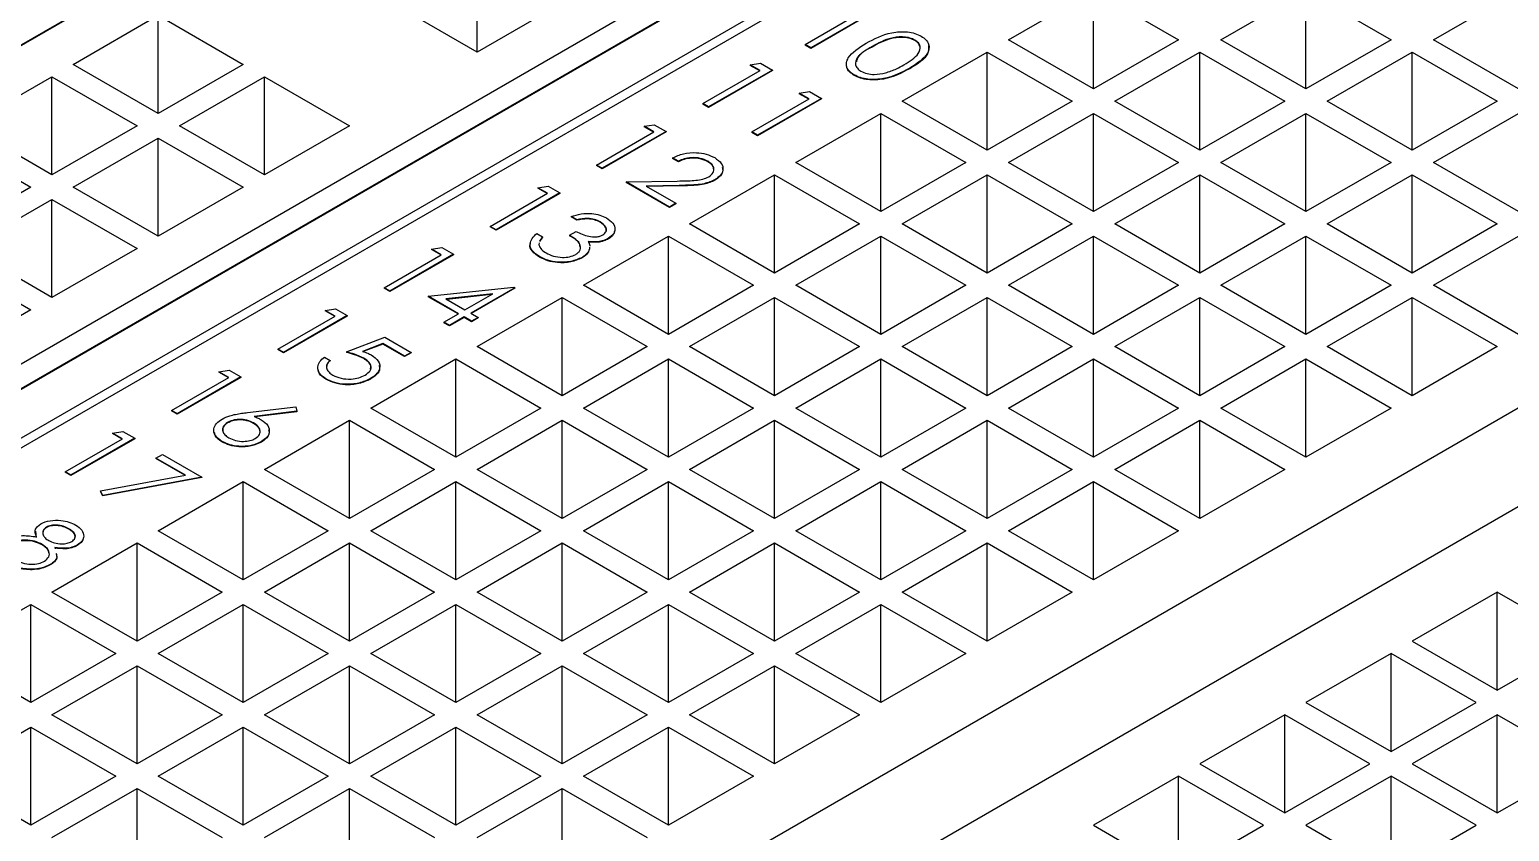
# Model space of a CAD drawing. Header units: millimetres. Extents: x 36 to 151, y 48 to 186.
# Drawn here: x 75.92 to 80.843, y 158.144 to 160.811 of the extents above; entities that cross this region are included whole.
import ezdxf

# ---------------------------------------------------------------- set-up
doc = ezdxf.new("R2010")
doc.units = ezdxf.units.MM

msp = doc.modelspace()

# ---------------------------------------------------------------- linework, layer by layer
at = {"color": 7, "linetype": 'Continuous', "lineweight": 25}
for p, q in [((70.196, 157.4721), (80.5198, 163.4319)), ((70.196, 157.4704), (80.5198, 163.4302)), ((82.4007, 163.2098), (70.7617, 156.4908)), ((70.79, 156.4744), (82.429, 163.1935)), ((81.439, 162.9012), (71.1153, 156.9414)), ((71.186, 156.9006), (81.5097, 162.8604)), ((71.186, 156.899), (81.5097, 162.8587)), ((84.8049, 161.8219), (73.1659, 155.1029)), ((73.4487, 154.9396), (85.0877, 161.6586)), ((77.4085, 160.7361), (77.4085, 161.0626)), ((79.1763, 160.7769), (79.4591, 160.9402)), ((79.4591, 160.9402), (79.742, 160.7769)), ((79.4591, 160.6136), (79.4591, 160.9402)), ((79.8834, 160.7769), (80.1662, 160.9402)), ((80.1662, 160.9402), (80.4491, 160.7769)), ((80.1662, 160.6136), (80.1662, 160.9402)), ((80.5905, 160.7769), (80.8733, 160.9402)), ((77.4085, 160.7361), (77.1257, 160.8994)), ((77.6914, 160.8994), (77.4085, 160.7361)), ((76.065, 160.6953), (76.3479, 160.8585)), ((76.3479, 160.8585), (76.6307, 160.6953)), ((76.3479, 160.532), (76.3479, 160.8585)), ((78.4996, 160.761), (78.69, 160.8709)), ((78.7308, 160.8724), (78.5187, 160.75)), ((78.7308, 160.8708), (78.5187, 160.7483)), ((78.5187, 160.75), (78.4996, 160.761)), ((78.4996, 160.761), (78.4996, 160.7593)), ((78.5187, 160.7483), (78.4996, 160.7593)), ((78.5187, 160.75), (78.5187, 160.7483)), ((78.7227, 160.7547), (78.7227, 160.753)), ((78.8649, 160.7762), (78.8649, 160.7745)), ((79.4591, 160.6136), (79.1763, 160.7769)), ((79.742, 160.7769), (79.4591, 160.6136)), ((80.1662, 160.6136), (79.8834, 160.7769)), ((80.4491, 160.7769), (80.1662, 160.6136)), ((80.8733, 160.6136), (80.5905, 160.7769)), ((76.3479, 160.532), (76.065, 160.6953)), ((76.6307, 160.6953), (76.3479, 160.532)), ((78.3174, 160.6934), (78.3516, 160.6988)), ((78.3501, 160.6746), (78.3174, 160.6934)), ((78.3174, 160.6934), (78.3174, 160.6918)), ((78.3487, 160.6738), (78.3174, 160.6918)), ((78.3516, 160.6988), (78.3909, 160.6762)), ((78.8227, 160.5728), (79.1056, 160.7361)), ((79.1056, 160.7361), (79.3884, 160.5728)), ((79.1056, 160.4095), (79.1056, 160.7361)), ((79.5298, 160.5728), (79.8127, 160.7361)), ((79.8127, 160.7361), (80.0955, 160.5728)), ((79.8127, 160.4095), (79.8127, 160.7361)), ((80.237, 160.5728), (80.5198, 160.7361)), ((80.5198, 160.7361), (80.8026, 160.5728)), ((80.5198, 160.4095), (80.5198, 160.7361)), ((75.7115, 160.4912), (75.9943, 160.6544)), ((75.9943, 160.6544), (76.2772, 160.4912)), ((75.9943, 160.3279), (75.9943, 160.6544)), ((76.4186, 160.4912), (76.7014, 160.6544)), ((76.7014, 160.6544), (76.9843, 160.4912)), ((76.7014, 160.3279), (76.7014, 160.6544)), ((78.1597, 160.5647), (78.3501, 160.6746)), ((78.3909, 160.6762), (78.1787, 160.5537)), ((78.3909, 160.6745), (78.1787, 160.5521)), ((78.3909, 160.6762), (78.3909, 160.6745)), ((78.663, 160.6603), (78.663, 160.6587)), ((78.8477, 160.6824), (78.8477, 160.6808)), ((78.4806, 160.5992), (78.5148, 160.6046)), ((78.5132, 160.5804), (78.4806, 160.5992)), ((78.4806, 160.5992), (78.4806, 160.5976)), ((78.5118, 160.5796), (78.4806, 160.5976)), ((78.5148, 160.6046), (78.554, 160.582)), ((78.1597, 160.5647), (78.1597, 160.5631)), ((78.1787, 160.5537), (78.1597, 160.5647)), ((78.1787, 160.5521), (78.1597, 160.5631)), ((78.1787, 160.5537), (78.1787, 160.5521)), ((78.3229, 160.4705), (78.5132, 160.5804)), ((78.554, 160.582), (78.3419, 160.4595)), ((78.554, 160.5803), (78.3419, 160.4579)), ((78.554, 160.582), (78.554, 160.5803)), ((79.1056, 160.4095), (78.8227, 160.5728)), ((79.3884, 160.5728), (79.1056, 160.4095)), ((79.8127, 160.4095), (79.5298, 160.5728)), ((80.0955, 160.5728), (79.8127, 160.4095)), ((80.5198, 160.4095), (80.237, 160.5728)), ((80.8026, 160.5728), (80.5198, 160.4095)), ((77.9639, 160.4893), (77.9981, 160.4947)), ((77.9981, 160.4947), (78.0373, 160.4721)), ((78.4692, 160.3687), (78.752, 160.532)), ((78.752, 160.532), (79.0349, 160.3687)), ((78.752, 160.2054), (78.752, 160.532)), ((79.1763, 160.3687), (79.4591, 160.532)), ((79.4591, 160.532), (79.742, 160.3687)), ((79.4591, 160.2054), (79.4591, 160.532)), ((79.8834, 160.3687), (80.1662, 160.532)), ((80.1662, 160.532), (80.4491, 160.3687)), ((80.1662, 160.2054), (80.1662, 160.532)), ((80.5905, 160.3687), (80.8733, 160.532)), ((75.6408, 160.4503), (75.9236, 160.2871)), ((75.9943, 160.3279), (75.7115, 160.4912)), ((76.2772, 160.4912), (75.9943, 160.3279)), ((76.065, 160.2871), (76.3479, 160.4503)), ((76.3479, 160.4503), (76.6307, 160.2871)), ((76.3479, 160.1238), (76.3479, 160.4503)), ((76.7014, 160.3279), (76.4186, 160.4912)), ((76.9843, 160.4912), (76.7014, 160.3279)), ((77.8061, 160.3606), (77.9965, 160.4705)), ((78.0373, 160.4721), (77.8252, 160.3496)), ((78.0373, 160.4704), (77.8252, 160.348)), ((77.9965, 160.4705), (77.9639, 160.4893)), ((77.9639, 160.4893), (77.9639, 160.4877)), ((77.9951, 160.4697), (77.9639, 160.4877)), ((78.0373, 160.4721), (78.0373, 160.4704)), ((78.3229, 160.4705), (78.3229, 160.4689)), ((78.3419, 160.4595), (78.3229, 160.4705)), ((78.3419, 160.4579), (78.3229, 160.4689)), ((78.3419, 160.4595), (78.3419, 160.4579)), ((77.8252, 160.3496), (77.8061, 160.3606)), ((77.8061, 160.3606), (77.8061, 160.359)), ((77.8252, 160.348), (77.8061, 160.359)), ((77.8252, 160.3496), (77.8252, 160.348)), ((78.0781, 160.3732), (78.0591, 160.3841)), ((78.0591, 160.3841), (78.0591, 160.3825)), ((78.0781, 160.3715), (78.0591, 160.3825)), ((78.0781, 160.3732), (78.0781, 160.3715)), ((78.1762, 160.373), (78.1762, 160.3714)), ((78.752, 160.2054), (78.4692, 160.3687)), ((79.0349, 160.3687), (78.752, 160.2054)), ((79.4591, 160.2054), (79.1763, 160.3687)), ((79.742, 160.3687), (79.4591, 160.2054)), ((80.1662, 160.2054), (79.8834, 160.3687)), ((80.4491, 160.3687), (80.1662, 160.2054)), ((80.8733, 160.2054), (80.5905, 160.3687)), ((77.904, 160.3041), (78.0741, 160.3073)), ((77.904, 160.3041), (77.904, 160.3024)), ((78.0482, 160.2209), (77.904, 160.3041)), ((78.0482, 160.2192), (77.904, 160.3024)), ((78.1156, 160.1646), (78.3985, 160.3279)), ((78.2, 160.3116), (78.2, 160.31)), ((78.3985, 160.3279), (78.6813, 160.1646)), ((78.3985, 160.0013), (78.3985, 160.3279)), ((78.8227, 160.1646), (79.1056, 160.3279)), ((79.1056, 160.3279), (79.3884, 160.1646)), ((79.1056, 160.0013), (79.1056, 160.3279)), ((79.5298, 160.1646), (79.8127, 160.3279)), ((79.8127, 160.3279), (80.0955, 160.1646)), ((79.8127, 160.0013), (79.8127, 160.3279)), ((80.237, 160.1646), (80.5198, 160.3279)), ((80.5198, 160.3279), (80.8026, 160.1646)), ((80.5198, 160.0013), (80.5198, 160.3279)), ((75.9236, 160.2871), (75.6408, 160.1238)), ((76.3479, 160.1238), (76.065, 160.2871)), ((76.6307, 160.2871), (76.3479, 160.1238)), ((77.4526, 160.1565), (77.643, 160.2664)), ((77.6838, 160.268), (77.4716, 160.1455)), ((77.6838, 160.2663), (77.4716, 160.1439)), ((77.6103, 160.2852), (77.6445, 160.2906)), ((77.643, 160.2664), (77.6103, 160.2852)), ((77.6103, 160.2852), (77.6103, 160.2836)), ((77.6415, 160.2656), (77.6103, 160.2836)), ((77.6445, 160.2906), (77.6838, 160.268)), ((77.6838, 160.268), (77.6838, 160.2663)), ((78.0809, 160.2925), (77.9712, 160.2904)), ((77.9712, 160.2904), (78.0699, 160.2334)), ((78.0809, 160.2908), (77.974, 160.2888)), ((78.0809, 160.2925), (78.0809, 160.2908)), ((75.7115, 160.083), (75.9943, 160.2462)), ((75.9943, 160.2462), (76.2772, 160.083)), ((75.9943, 159.9197), (75.9943, 160.2462)), ((78.0699, 160.2334), (78.0482, 160.2209)), ((78.0699, 160.2318), (78.0482, 160.2192)), ((78.0482, 160.2209), (78.0482, 160.2192)), ((78.0699, 160.2334), (78.0699, 160.2318)), ((77.4716, 160.1455), (77.4526, 160.1565)), ((77.4526, 160.1565), (77.4526, 160.1549)), ((77.4716, 160.1439), (77.4526, 160.1549)), ((77.7409, 160.1785), (77.7218, 160.1895)), ((77.7218, 160.1895), (77.7218, 160.1878)), ((77.7409, 160.1768), (77.7218, 160.1878)), ((77.7409, 160.1785), (77.7409, 160.1768)), ((77.8179, 160.1717), (77.8179, 160.1701)), ((78.3985, 160.0013), (78.1156, 160.1646)), ((78.6813, 160.1646), (78.3985, 160.0013)), ((79.1056, 160.0013), (78.8227, 160.1646)), ((79.3884, 160.1646), (79.1056, 160.0013)), ((79.8127, 160.0013), (79.5298, 160.1646)), ((80.0955, 160.1646), (79.8127, 160.0013)), ((80.5198, 160.0013), (80.237, 160.1646)), ((80.8026, 160.1646), (80.5198, 160.0013)), ((77.4716, 160.1455), (77.4716, 160.1439)), ((77.6076, 160.1329), (77.6266, 160.122)), ((77.6151, 160.1019), (77.6139, 160.0954)), ((77.6266, 160.122), (77.6161, 160.1076)), ((77.6266, 160.1203), (77.6161, 160.106)), ((77.6266, 160.122), (77.6266, 160.1203)), ((77.7164, 160.1267), (77.7381, 160.1392)), ((77.7164, 160.1267), (77.7164, 160.125)), ((77.7621, 159.9605), (78.0449, 160.1238)), ((77.8462, 160.1168), (77.8462, 160.1152)), ((78.0449, 160.1238), (78.3278, 159.9605)), ((78.0449, 159.7972), (78.0449, 160.1238)), ((78.4692, 159.9605), (78.752, 160.1238)), ((78.752, 160.1238), (79.0349, 159.9605)), ((78.752, 159.7972), (78.752, 160.1238)), ((79.1763, 159.9605), (79.4591, 160.1238)), ((79.4591, 160.1238), (79.742, 159.9605)), ((79.4591, 159.7972), (79.4591, 160.1238)), ((79.8834, 159.9605), (80.1662, 160.1238)), ((80.1662, 160.1238), (80.4491, 159.9605)), ((80.1662, 159.7972), (80.1662, 160.1238)), ((80.5905, 159.9605), (80.8733, 160.1238)), ((75.9943, 159.9197), (75.7115, 160.083)), ((76.2772, 160.083), (75.9943, 159.9197)), ((77.099, 159.9524), (77.2894, 160.0623)), ((77.3302, 160.0639), (77.1181, 159.9414)), ((77.3302, 160.0622), (77.1181, 159.9398)), ((77.2568, 160.0811), (77.291, 160.0865)), ((77.2894, 160.0623), (77.2568, 160.0811)), ((77.2568, 160.0811), (77.2568, 160.0795)), ((77.288, 160.0615), (77.2568, 160.0795)), ((77.291, 160.0865), (77.3302, 160.0639)), ((77.3302, 160.0639), (77.3302, 160.0622)), ((77.6144, 160.0962), (77.6139, 160.0938)), ((77.6158, 160.056), (77.6158, 160.0544)), ((77.7577, 160.0531), (77.7577, 160.0515)), ((77.7829, 160.0873), (77.7827, 160.0822)), ((77.7829, 160.0857), (77.7827, 160.0806)), ((77.7827, 160.0822), (77.7827, 160.0806)), ((75.6408, 160.0421), (75.9236, 159.8789)), ((77.2459, 159.9241), (77.5303, 159.9546)), ((77.5303, 159.9546), (77.5342, 159.9524)), ((78.0449, 159.7972), (77.7621, 159.9605)), ((78.3278, 159.9605), (78.0449, 159.7972)), ((78.752, 159.7972), (78.4692, 159.9605)), ((79.0349, 159.9605), (78.752, 159.7972)), ((79.4591, 159.7972), (79.1763, 159.9605)), ((79.742, 159.9605), (79.4591, 159.7972)), ((80.1662, 159.7972), (79.8834, 159.9605)), ((80.4491, 159.9605), (80.1662, 159.7972)), ((80.8733, 159.7972), (80.5905, 159.9605)), ((77.1181, 159.9414), (77.099, 159.9524)), ((77.099, 159.9524), (77.099, 159.9508)), ((77.1181, 159.9398), (77.099, 159.9508)), ((77.1181, 159.9414), (77.1181, 159.9398)), ((77.3465, 159.866), (77.2459, 159.9241)), ((77.2459, 159.9241), (77.2459, 159.9225)), ((77.3451, 159.8652), (77.2459, 159.9225)), ((77.4604, 159.9318), (77.305, 159.9151)), ((77.305, 159.9151), (77.3683, 159.8786)), ((77.4569, 159.9298), (77.3074, 159.9137)), ((77.3683, 159.8786), (77.4604, 159.9318)), ((77.5342, 159.9524), (77.3873, 159.8676)), ((77.5342, 159.9508), (77.3887, 159.8668)), ((77.4085, 159.7564), (77.6914, 159.9197)), ((77.5342, 159.9524), (77.5342, 159.9508)), ((77.6914, 159.9197), (77.9742, 159.7564)), ((77.6914, 159.5931), (77.6914, 159.9197)), ((78.1156, 159.7564), (78.3985, 159.9197)), ((78.3985, 159.9197), (78.6813, 159.7564)), ((78.3985, 159.5931), (78.3985, 159.9197)), ((78.8227, 159.7564), (79.1056, 159.9197)), ((79.1056, 159.9197), (79.3884, 159.7564)), ((79.1056, 159.5931), (79.1056, 159.9197)), ((79.5298, 159.7564), (79.8127, 159.9197)), ((79.8127, 159.9197), (80.0955, 159.7564)), ((79.8127, 159.5931), (79.8127, 159.9197)), ((80.237, 159.7564), (80.5198, 159.9197)), ((80.5198, 159.9197), (80.8026, 159.7564)), ((80.5198, 159.5931), (80.5198, 159.9197)), ((75.9236, 159.8789), (75.6408, 159.7156)), ((76.7455, 159.7483), (76.9359, 159.8582)), ((76.9766, 159.8598), (76.7645, 159.7373)), ((76.9766, 159.8581), (76.7645, 159.7357)), ((76.9032, 159.877), (76.9374, 159.8824)), ((76.9359, 159.8582), (76.9032, 159.877)), ((76.9032, 159.877), (76.9032, 159.8754)), ((76.9344, 159.8574), (76.9032, 159.8754)), ((76.9374, 159.8824), (76.9766, 159.8598)), ((76.9766, 159.8598), (76.9766, 159.8581)), ((77.2976, 159.8378), (77.3465, 159.866)), ((77.3656, 159.8551), (77.3166, 159.8268)), ((77.39, 159.8409), (77.3656, 159.8551)), ((77.3656, 159.8551), (77.3656, 159.8534)), ((77.3873, 159.8676), (77.4118, 159.8535)), ((77.3166, 159.8268), (77.2976, 159.8378)), ((77.2976, 159.8378), (77.2976, 159.8361)), ((77.3166, 159.8252), (77.2976, 159.8361)), ((77.3656, 159.8534), (77.3166, 159.8252)), ((77.3166, 159.8268), (77.3166, 159.8252)), ((77.39, 159.8393), (77.3656, 159.8534)), ((77.4118, 159.8535), (77.39, 159.8409)), ((77.4118, 159.8518), (77.39, 159.8393)), ((77.39, 159.8409), (77.39, 159.8393)), ((77.4118, 159.8535), (77.4118, 159.8518)), ((76.9739, 159.7389), (77.1017, 159.7875)), ((77.0949, 159.7664), (77.0276, 159.7408)), ((77.0949, 159.7648), (77.0298, 159.74)), ((77.167, 159.7247), (77.0949, 159.7664)), ((77.0949, 159.7664), (77.0949, 159.7648)), ((77.167, 159.7231), (77.0949, 159.7648)), ((77.1017, 159.7875), (77.1888, 159.7373)), ((77.6914, 159.5931), (77.4085, 159.7564)), ((77.9742, 159.7564), (77.6914, 159.5931)), ((78.3985, 159.5931), (78.1156, 159.7564)), ((78.6813, 159.7564), (78.3985, 159.5931)), ((79.1056, 159.5931), (78.8227, 159.7564)), ((79.3884, 159.7564), (79.1056, 159.5931)), ((79.8127, 159.5931), (79.5298, 159.7564)), ((80.0955, 159.7564), (79.8127, 159.5931)), ((80.5198, 159.5931), (80.237, 159.7564)), ((80.8026, 159.7564), (80.5198, 159.5931)), ((76.7645, 159.7373), (76.7455, 159.7483)), ((76.7455, 159.7483), (76.7455, 159.7467)), ((76.7645, 159.7357), (76.7455, 159.7467)), ((76.7645, 159.7373), (76.7645, 159.7357)), ((76.9005, 159.7216), (76.9195, 159.7106)), ((76.9195, 159.7106), (76.9195, 159.709)), ((76.9739, 159.7389), (76.9739, 159.7372)), ((77.0315, 159.7182), (77.0315, 159.7165)), ((77.055, 159.5523), (77.3378, 159.7156)), ((77.1888, 159.7373), (77.167, 159.7247)), ((77.1888, 159.7357), (77.167, 159.7231)), ((77.167, 159.7247), (77.167, 159.7231)), ((77.1888, 159.7373), (77.1888, 159.7357)), ((77.3378, 159.7156), (77.6207, 159.5523)), ((77.3378, 159.389), (77.3378, 159.7156)), ((77.7621, 159.5523), (78.0449, 159.7156)), ((78.0449, 159.7156), (78.3278, 159.5523)), ((78.0449, 159.389), (78.0449, 159.7156)), ((78.4692, 159.5523), (78.752, 159.7156)), ((78.752, 159.7156), (79.0349, 159.5523)), ((78.752, 159.389), (78.752, 159.7156)), ((79.1763, 159.5523), (79.4591, 159.7156)), ((79.4591, 159.7156), (79.742, 159.5523)), ((79.4591, 159.389), (79.4591, 159.7156)), ((79.8834, 159.5523), (80.1662, 159.7156)), ((80.1662, 159.7156), (80.4491, 159.5523)), ((80.1662, 159.389), (80.1662, 159.7156)), ((76.5497, 159.6729), (76.5839, 159.6783)), ((76.5823, 159.6541), (76.5497, 159.6729)), ((76.5497, 159.6729), (76.5497, 159.6713)), ((76.5809, 159.6533), (76.5497, 159.6713)), ((76.5839, 159.6783), (76.6231, 159.6557)), ((76.3919, 159.5442), (76.5823, 159.6541)), ((76.6231, 159.6557), (76.411, 159.5332)), ((76.6231, 159.654), (76.411, 159.5316)), ((76.6231, 159.6557), (76.6231, 159.654)), ((76.9054, 159.6497), (76.9054, 159.6481)), ((77.0541, 159.6501), (77.0541, 159.6485)), ((76.411, 159.5332), (76.3919, 159.5442)), ((76.3919, 159.5442), (76.3919, 159.5426)), ((76.411, 159.5316), (76.3919, 159.5426)), ((76.411, 159.5332), (76.411, 159.5316)), ((76.6452, 159.5374), (76.8053, 159.5567)), ((76.8085, 159.5416), (76.6667, 159.5245)), ((76.8085, 159.54), (76.6696, 159.5232)), ((76.7014, 159.3482), (76.9843, 159.5115)), ((76.8053, 159.5567), (76.8085, 159.5416)), ((76.8085, 159.5416), (76.8085, 159.54)), ((76.9843, 159.5115), (77.2671, 159.3482)), ((76.9843, 159.1849), (76.9843, 159.5115)), ((77.3378, 159.389), (77.055, 159.5523)), ((77.6207, 159.5523), (77.3378, 159.389)), ((77.4085, 159.3482), (77.6914, 159.5115)), ((77.6914, 159.5115), (77.9742, 159.3482)), ((77.6914, 159.1849), (77.6914, 159.5115)), ((78.0449, 159.389), (77.7621, 159.5523)), ((78.3278, 159.5523), (78.0449, 159.389)), ((78.1156, 159.3482), (78.3985, 159.5115)), ((78.3985, 159.5115), (78.6813, 159.3482)), ((78.3985, 159.1849), (78.3985, 159.5115)), ((78.752, 159.389), (78.4692, 159.5523)), ((79.0349, 159.5523), (78.752, 159.389)), ((78.8227, 159.3482), (79.1056, 159.5115)), ((79.1056, 159.5115), (79.3884, 159.3482)), ((79.1056, 159.1849), (79.1056, 159.5115)), ((79.4591, 159.389), (79.1763, 159.5523)), ((79.742, 159.5523), (79.4591, 159.389)), ((79.5298, 159.3482), (79.8127, 159.5115)), ((79.8127, 159.5115), (80.0955, 159.3482)), ((79.8127, 159.1849), (79.8127, 159.5115)), ((80.1662, 159.389), (79.8834, 159.5523)), ((80.4491, 159.5523), (80.1662, 159.389)), ((76.1961, 159.4688), (76.2303, 159.4742)), ((76.2287, 159.45), (76.1961, 159.4688)), ((76.1961, 159.4688), (76.1961, 159.4672)), ((76.2273, 159.4492), (76.1961, 159.4672)), ((76.2303, 159.4742), (76.2695, 159.4516)), ((76.5781, 159.5041), (76.5781, 159.5025)), ((76.6649, 159.5028), (76.6649, 159.5011)), ((76.0384, 159.3401), (76.2287, 159.45)), ((76.2695, 159.4516), (76.0574, 159.3291)), ((76.2695, 159.4499), (76.0574, 159.3275)), ((76.2695, 159.4516), (76.2695, 159.4499)), ((76.5595, 159.4412), (76.5595, 159.4395)), ((76.6908, 159.4404), (76.6908, 159.4388)), ((76.3402, 159.3856), (76.362, 159.3982)), ((76.4386, 159.3289), (76.3402, 159.3856)), ((76.3402, 159.3856), (76.3402, 159.384)), ((76.4364, 159.3285), (76.3402, 159.384)), ((76.362, 159.3982), (76.4925, 159.3228)), ((76.0384, 159.3401), (76.0384, 159.3385)), ((76.0574, 159.3291), (76.0384, 159.3401)), ((76.0574, 159.3275), (76.0384, 159.3385)), ((76.0574, 159.3291), (76.0574, 159.3275)), ((76.1561, 159.2763), (76.4386, 159.3289)), ((76.4925, 159.3228), (76.1635, 159.2616)), ((76.4925, 159.3212), (76.1635, 159.26)), ((76.4925, 159.3228), (76.4925, 159.3212)), ((76.9843, 159.1849), (76.7014, 159.3482)), ((77.2671, 159.3482), (76.9843, 159.1849)), ((77.6914, 159.1849), (77.4085, 159.3482)), ((77.9742, 159.3482), (77.6914, 159.1849)), ((78.3985, 159.1849), (78.1156, 159.3482)), ((78.6813, 159.3482), (78.3985, 159.1849)), ((79.1056, 159.1849), (78.8227, 159.3482)), ((79.3884, 159.3482), (79.1056, 159.1849)), ((79.8127, 159.1849), (79.5298, 159.3482)), ((80.0955, 159.3482), (79.8127, 159.1849)), ((76.1635, 159.2616), (76.1561, 159.2763)), ((76.1561, 159.2763), (76.1561, 159.2747)), ((76.1635, 159.26), (76.1561, 159.2747)), ((76.3479, 159.1441), (76.6307, 159.3074)), ((76.6307, 159.3074), (76.9135, 159.1441)), ((76.6307, 158.9808), (76.6307, 159.3074)), ((77.055, 159.1441), (77.3378, 159.3074)), ((77.3378, 159.3074), (77.6207, 159.1441)), ((77.3378, 158.9808), (77.3378, 159.3074)), ((77.7621, 159.1441), (78.0449, 159.3074)), ((78.0449, 159.3074), (78.3278, 159.1441)), ((78.0449, 158.9808), (78.0449, 159.3074)), ((78.4692, 159.1441), (78.752, 159.3074)), ((78.752, 159.3074), (79.0349, 159.1441)), ((78.752, 158.9808), (78.752, 159.3074)), ((79.1763, 159.1441), (79.4591, 159.3074)), ((79.4591, 159.3074), (79.742, 159.1441)), ((79.4591, 158.9808), (79.4591, 159.3074)), ((76.1635, 159.2616), (76.1635, 159.26)), ((75.9428, 159.1219), (75.9404, 159.1422)), ((75.9755, 159.1562), (75.9755, 159.1546)), ((76.0505, 159.1509), (76.0505, 159.1493)), ((76.6307, 158.9808), (76.3479, 159.1441)), ((76.9135, 159.1441), (76.6307, 158.9808)), ((77.3378, 158.9808), (77.055, 159.1441)), ((77.6207, 159.1441), (77.3378, 158.9808)), ((78.0449, 158.9808), (77.7621, 159.1441)), ((78.3278, 159.1441), (78.0449, 158.9808)), ((78.752, 158.9808), (78.4692, 159.1441)), ((79.0349, 159.1441), (78.752, 158.9808)), ((79.4591, 158.9808), (79.1763, 159.1441)), ((79.742, 159.1441), (79.4591, 158.9808)), ((75.962, 159.0984), (75.962, 159.0968)), ((75.9943, 158.94), (76.2772, 159.1033)), ((76.004, 159.0881), (76.0049, 159.0835)), ((76.0785, 159.0964), (76.0785, 159.0947)), ((76.2772, 159.1033), (76.56, 158.94)), ((76.2772, 158.7767), (76.2772, 159.1033)), ((76.7014, 158.94), (76.9843, 159.1033)), ((76.9843, 159.1033), (77.2671, 158.94)), ((76.9843, 158.7767), (76.9843, 159.1033)), ((77.4085, 158.94), (77.6914, 159.1033)), ((77.6914, 159.1033), (77.9742, 158.94)), ((77.6914, 158.7767), (77.6914, 159.1033)), ((78.1156, 158.94), (78.3985, 159.1033)), ((78.3985, 159.1033), (78.6813, 158.94)), ((78.3985, 158.7767), (78.3985, 159.1033)), ((78.8227, 158.94), (79.1056, 159.1033)), ((79.1056, 159.1033), (79.3884, 158.94)), ((79.1056, 158.7767), (79.1056, 159.1033)), ((75.9887, 159.0319), (75.9887, 159.0303)), ((75.9286, 159.0158), (75.9286, 159.0142)), ((76.2772, 158.7767), (75.9943, 158.94)), ((76.56, 158.94), (76.2772, 158.7767)), ((76.9843, 158.7767), (76.7014, 158.94)), ((77.2671, 158.94), (76.9843, 158.7767)), ((77.6914, 158.7767), (77.4085, 158.94)), ((77.9742, 158.94), (77.6914, 158.7767)), ((78.3985, 158.7767), (78.1156, 158.94)), ((78.6813, 158.94), (78.3985, 158.7767)), ((79.1056, 158.7767), (78.8227, 158.94)), ((79.3884, 158.94), (79.1056, 158.7767)), ((80.8026, 158.94), (80.5198, 158.7767)), ((81.0855, 158.7767), (80.8026, 158.94)), ((80.8026, 158.6134), (80.8026, 158.94)), ((75.6408, 158.7359), (75.9236, 158.8992)), ((75.9236, 158.8992), (76.2064, 158.7359)), ((75.9236, 158.5726), (75.9236, 158.8992)), ((76.3479, 158.7359), (76.6307, 158.8992)), ((76.6307, 158.8992), (76.9135, 158.7359)), ((76.6307, 158.5726), (76.6307, 158.8992)), ((77.055, 158.7359), (77.3378, 158.8992)), ((77.3378, 158.8992), (77.6207, 158.7359)), ((77.3378, 158.5726), (77.3378, 158.8992)), ((77.7621, 158.7359), (78.0449, 158.8992)), ((78.0449, 158.8992), (78.3278, 158.7359)), ((78.0449, 158.5726), (78.0449, 158.8992)), ((78.4692, 158.7359), (78.752, 158.8992)), ((78.752, 158.8992), (79.0349, 158.7359)), ((78.752, 158.5726), (78.752, 158.8992)), ((80.5198, 158.7767), (80.8026, 158.6134)), ((80.8026, 158.6134), (81.0855, 158.7767)), ((75.9236, 158.5726), (75.6408, 158.7359)), ((76.2064, 158.7359), (75.9236, 158.5726)), ((76.6307, 158.5726), (76.3479, 158.7359)), ((76.9135, 158.7359), (76.6307, 158.5726)), ((77.3378, 158.5726), (77.055, 158.7359)), ((77.6207, 158.7359), (77.3378, 158.5726)), ((78.0449, 158.5726), (77.7621, 158.7359)), ((78.3278, 158.7359), (78.0449, 158.5726)), ((78.752, 158.5726), (78.4692, 158.7359)), ((79.0349, 158.7359), (78.752, 158.5726)), ((80.4491, 158.7359), (80.1662, 158.5726)), ((80.7319, 158.5726), (80.4491, 158.7359)), ((80.4491, 158.4093), (80.4491, 158.7359)), ((75.9943, 158.5318), (76.2772, 158.6951)), ((76.2772, 158.6951), (76.56, 158.5318)), ((76.2772, 158.3685), (76.2772, 158.6951)), ((76.7014, 158.5318), (76.9843, 158.6951)), ((76.9843, 158.6951), (77.2671, 158.5318)), ((76.9843, 158.3685), (76.9843, 158.6951)), ((77.4085, 158.5318), (77.6914, 158.6951)), ((77.6914, 158.6951), (77.9742, 158.5318)), ((77.6914, 158.3685), (77.6914, 158.6951)), ((78.1156, 158.5318), (78.3985, 158.6951)), ((78.3985, 158.6951), (78.6813, 158.5318)), ((78.3985, 158.3685), (78.3985, 158.6951)), ((76.2772, 158.3685), (75.9943, 158.5318)), ((76.56, 158.5318), (76.2772, 158.3685)), ((76.9843, 158.3685), (76.7014, 158.5318)), ((77.2671, 158.5318), (76.9843, 158.3685)), ((77.6914, 158.3685), (77.4085, 158.5318)), ((77.9742, 158.5318), (77.6914, 158.3685)), ((78.3985, 158.3685), (78.1156, 158.5318)), ((78.6813, 158.5318), (78.3985, 158.3685)), ((80.0955, 158.5318), (79.8127, 158.3685)), ((80.3784, 158.3685), (80.0955, 158.5318)), ((80.0955, 158.2052), (80.0955, 158.5318)), ((80.1662, 158.5726), (80.4491, 158.4093)), ((80.4491, 158.4093), (80.7319, 158.5726)), ((80.8026, 158.5318), (80.5198, 158.3685)), ((81.0855, 158.3685), (80.8026, 158.5318)), ((80.8026, 158.2052), (80.8026, 158.5318)), ((75.6408, 158.3277), (75.9236, 158.491)), ((75.9236, 158.491), (76.2064, 158.3277)), ((75.9236, 158.1644), (75.9236, 158.491)), ((76.3479, 158.3277), (76.6307, 158.491)), ((76.6307, 158.491), (76.9135, 158.3277)), ((76.6307, 158.1644), (76.6307, 158.491)), ((77.055, 158.3277), (77.3378, 158.491)), ((77.3378, 158.491), (77.6207, 158.3277)), ((77.3378, 158.1644), (77.3378, 158.491)), ((77.7621, 158.3277), (78.0449, 158.491)), ((78.0449, 158.491), (78.3278, 158.3277)), ((78.0449, 158.1644), (78.0449, 158.491)), ((79.8127, 158.3685), (80.0955, 158.2052)), ((80.0955, 158.2052), (80.3784, 158.3685)), ((80.5198, 158.3685), (80.8026, 158.2052)), ((80.8026, 158.2052), (81.0855, 158.3685)), ((75.9236, 158.1644), (75.6408, 158.3277)), ((76.2064, 158.3277), (75.9236, 158.1644)), ((75.9943, 158.1236), (76.2772, 158.2869)), ((76.2772, 158.2869), (76.56, 158.1236)), ((76.2772, 157.9603), (76.2772, 158.2869)), ((76.6307, 158.1644), (76.3479, 158.3277)), ((76.9135, 158.3277), (76.6307, 158.1644)), ((76.7014, 158.1236), (76.9843, 158.2869)), ((76.9843, 158.2869), (77.2671, 158.1236)), ((76.9843, 157.9603), (76.9843, 158.2869)), ((77.3378, 158.1644), (77.055, 158.3277)), ((77.6207, 158.3277), (77.3378, 158.1644)), ((77.4085, 158.1236), (77.6914, 158.2869)), ((77.6914, 158.2869), (77.9742, 158.1236)), ((77.6914, 157.9603), (77.6914, 158.2869)), ((78.0449, 158.1644), (77.7621, 158.3277)), ((78.3278, 158.3277), (78.0449, 158.1644)), ((79.742, 158.3277), (79.4591, 158.1644)), ((80.0248, 158.1644), (79.742, 158.3277)), ((79.742, 158.0011), (79.742, 158.3277)), ((80.4491, 158.3277), (80.1662, 158.1644)), ((80.7319, 158.1644), (80.4491, 158.3277)), ((80.4491, 158.0011), (80.4491, 158.3277)), ((79.4591, 158.1644), (79.742, 158.0011)), ((79.742, 158.0011), (80.0248, 158.1644)), ((80.1662, 158.1644), (80.4491, 158.0011)), ((80.4491, 158.0011), (80.7319, 158.1644))]:
    msp.add_line(p, q, dxfattribs=at)
for points, knots in [([(78.7035, 160.7656), (78.7297, 160.7798), (78.7624, 160.7975), (78.814, 160.8045), (78.8405, 160.8038), (78.8659, 160.799), (78.8793, 160.7924), (78.886, 160.7891)], [0, 0, 0, 0, 0.498691, 0.624167, 0.749473, 0.874745, 1, 1, 1, 1]), ([(78.663, 160.6603), (78.6573, 160.6642), (78.6459, 160.6719), (78.6375, 160.6866), (78.6365, 160.7018), (78.6488, 160.7316), (78.6792, 160.7505), (78.7035, 160.7656)], [0, 0, 0, 0, 0.125289, 0.250563, 0.375842, 0.501316, 1, 1, 1, 1]), ([(78.7227, 160.7547), (78.703, 160.7431), (78.6735, 160.7259), (78.665, 160.6974), (78.6724, 160.6818), (78.6811, 160.6756), (78.6854, 160.6725)], [0, 0, 0, 0, 0.500306, 0.749093, 0.874601, 1, 1, 1, 1]), ([(78.7227, 160.753), (78.7012, 160.7417), (78.6745, 160.7275), (78.6713, 160.7077), (78.6707, 160.7038)], [0, 0, 0, 0, 0.802842, 1, 1, 1, 1]), ([(78.8649, 160.7762), (78.8596, 160.7787), (78.8489, 160.7838), (78.8285, 160.7868), (78.8078, 160.7868), (78.768, 160.7799), (78.7428, 160.7659), (78.7227, 160.7547)], [0, 0, 0, 0, 0.1251416, 0.2504081, 0.3755369, 0.5008539, 1, 1, 1, 1]), ([(78.8649, 160.7745), (78.8596, 160.7771), (78.8489, 160.7821), (78.8285, 160.7852), (78.8078, 160.7852), (78.768, 160.7783), (78.7428, 160.7643), (78.7227, 160.753)], [0, 0, 0, 0, 0.1251416, 0.2504081, 0.3755369, 0.5008539, 1, 1, 1, 1]), ([(78.8287, 160.6934), (78.8476, 160.7053), (78.876, 160.723), (78.8853, 160.7513), (78.878, 160.7669), (78.8693, 160.7731), (78.8649, 160.7762)], [0, 0, 0, 0, 0.500088, 0.749029, 0.874603, 1, 1, 1, 1]), ([(78.886, 160.7891), (78.8918, 160.7852), (78.9033, 160.7774), (78.915, 160.7579), (78.9082, 160.7209), (78.8719, 160.6978), (78.8477, 160.6824)], [0, 0, 0, 0, 0.1256, 0.251197, 0.500581, 1, 1, 1, 1]), ([(78.9105, 160.7586), (78.9105, 160.7491), (78.9105, 160.7189), (78.8732, 160.6963), (78.8477, 160.6808)], [0, 0, 0, 0, 0.315397, 1, 1, 1, 1]), ([(78.8818, 160.7546), (78.8806, 160.7581), (78.8779, 160.7656), (78.8694, 160.7714), (78.8649, 160.7745)], [0, 0, 0, 0, 0.474316, 1, 1, 1, 1]), ([(78.7674, 160.6673), (78.7798, 160.6714), (78.8021, 160.6787), (78.8206, 160.6889), (78.8287, 160.6934)], [0, 0, 0, 0, 0.559599, 1, 1, 1, 1]), ([(78.663, 160.6587), (78.6575, 160.6626), (78.6464, 160.6703), (78.6389, 160.6806), (78.6386, 160.6863), (78.6386, 160.6869)], [0, 0, 0, 0, 0.4714263, 0.9427956, 1, 1, 1, 1]), ([(78.8477, 160.6824), (78.821, 160.6684), (78.7811, 160.6473), (78.7171, 160.6437), (78.6833, 160.6504), (78.6698, 160.657), (78.663, 160.6603)], [0, 0, 0, 0, 0.499403, 0.74877, 0.874383, 1, 1, 1, 1]), ([(78.8477, 160.6808), (78.821, 160.6667), (78.7811, 160.6457), (78.7171, 160.6421), (78.6833, 160.6488), (78.6698, 160.6554), (78.663, 160.6587)], [0, 0, 0, 0, 0.499403, 0.74877, 0.874383, 1, 1, 1, 1]), ([(78.6854, 160.6725), (78.692, 160.6696), (78.705, 160.6638), (78.735, 160.6604), (78.7551, 160.6647), (78.7674, 160.6673)], [0, 0, 0, 0, 0.2802572, 0.5607811, 1, 1, 1, 1]), ([(78.0591, 160.3841), (78.0706, 160.3894), (78.0937, 160.3999), (78.1353, 160.403), (78.1725, 160.3979), (78.1901, 160.3893), (78.199, 160.385)], [0, 0, 0, 0, 0.280033, 0.559551, 0.779669, 1, 1, 1, 1]), ([(78.1762, 160.373), (78.1682, 160.3768), (78.1523, 160.3843), (78.1227, 160.3861), (78.0973, 160.3816), (78.0845, 160.376), (78.0781, 160.3732)], [0, 0, 0, 0, 0.279729, 0.558969, 0.779193, 1, 1, 1, 1]), ([(78.1762, 160.3714), (78.1682, 160.3752), (78.1523, 160.3827), (78.1227, 160.3845), (78.0973, 160.3799), (78.0845, 160.3743), (78.0781, 160.3715)], [0, 0, 0, 0, 0.279729, 0.558969, 0.779193, 1, 1, 1, 1]), ([(78.1792, 160.3216), (78.1849, 160.3259), (78.1962, 160.3346), (78.1972, 160.35), (78.1905, 160.3634), (78.181, 160.3698), (78.1762, 160.373)], [0, 0, 0, 0, 0.279151, 0.55896, 0.779341, 1, 1, 1, 1]), ([(78.1955, 160.3483), (78.1955, 160.3487), (78.1962, 160.3532), (78.1899, 160.3618), (78.1808, 160.3682), (78.1762, 160.3714)], [0, 0, 0, 0, 0.0404883, 0.5199417, 1, 1, 1, 1]), ([(78.199, 160.385), (78.2075, 160.3791), (78.2247, 160.3671), (78.2284, 160.345), (78.2201, 160.3256), (78.2067, 160.3163), (78.2, 160.3116)], [0, 0, 0, 0, 0.27989, 0.559224, 0.779582, 1, 1, 1, 1]), ([(78.2236, 160.3532), (78.2249, 160.3494), (78.2281, 160.3398), (78.2197, 160.3239), (78.2066, 160.3146), (78.2, 160.31)], [0, 0, 0, 0, 0.239826, 0.619862, 1, 1, 1, 1]), ([(78.0741, 160.3073), (78.0867, 160.3075), (78.1074, 160.3078), (78.136, 160.3093), (78.1602, 160.3127), (78.1729, 160.3186), (78.1792, 160.3216)], [0, 0, 0, 0, 0.340561, 0.560884, 0.780595, 1, 1, 1, 1]), ([(78.2, 160.3116), (78.1885, 160.3065), (78.1695, 160.298), (78.1365, 160.2947), (78.1089, 160.293), (78.0903, 160.2927), (78.0809, 160.2925)], [0, 0, 0, 0, 0.33837, 0.558748, 0.779361, 1, 1, 1, 1]), ([(78.2, 160.31), (78.1885, 160.3048), (78.1695, 160.2963), (78.1365, 160.293), (78.1089, 160.2914), (78.0903, 160.291), (78.0809, 160.2908)], [0, 0, 0, 0, 0.33837, 0.558748, 0.779361, 1, 1, 1, 1]), ([(77.7218, 160.1895), (77.7324, 160.1928), (77.7536, 160.1994), (77.7878, 160.2004), (77.8178, 160.1951), (77.8322, 160.188), (77.8394, 160.1844)], [0, 0, 0, 0, 0.280288, 0.55968, 0.779747, 1, 1, 1, 1]), ([(77.8179, 160.1717), (77.8119, 160.1746), (77.8, 160.1805), (77.7719, 160.1845), (77.7526, 160.1808), (77.7409, 160.1785)], [0, 0, 0, 0, 0.280622, 0.560395, 1, 1, 1, 1]), ([(77.8179, 160.1701), (77.8119, 160.173), (77.8, 160.1789), (77.7719, 160.1828), (77.7526, 160.1791), (77.7409, 160.1768)], [0, 0, 0, 0, 0.280622, 0.560395, 1, 1, 1, 1]), ([(77.8273, 160.1279), (77.8317, 160.1317), (77.8407, 160.1394), (77.8382, 160.1567), (77.8256, 160.166), (77.8179, 160.1717)], [0, 0, 0, 0, 0.278884, 0.56004, 1, 1, 1, 1]), ([(77.838, 160.1399), (77.8382, 160.1439), (77.8389, 160.1553), (77.8261, 160.1643), (77.8179, 160.1701)], [0, 0, 0, 0, 0.35977, 1, 1, 1, 1]), ([(77.8394, 160.1844), (77.847, 160.1789), (77.8624, 160.1679), (77.8693, 160.1482), (77.8638, 160.13), (77.8521, 160.1212), (77.8462, 160.1168)], [0, 0, 0, 0, 0.280085, 0.559868, 0.780099, 1, 1, 1, 1]), ([(77.6158, 160.0544), (77.6072, 160.0604), (77.5899, 160.0726), (77.5822, 160.0904), (77.586, 160.0993), (77.5865, 160.1005)], [0, 0, 0, 0, 0.46421, 0.927105, 1, 1, 1, 1]), ([(77.6158, 160.056), (77.6069, 160.0621), (77.5892, 160.0743), (77.5825, 160.097), (77.5906, 160.117), (77.6019, 160.1276), (77.6076, 160.1329)], [0, 0, 0, 0, 0.2798859, 0.5589785, 0.7792629, 1, 1, 1, 1]), ([(77.7368, 160.0631), (77.7402, 160.0654), (77.747, 160.07), (77.7537, 160.0816), (77.7523, 160.1035), (77.7308, 160.1174), (77.7164, 160.1267)], [0, 0, 0, 0, 0.125576, 0.251167, 0.500604, 1, 1, 1, 1]), ([(77.7507, 160.0898), (77.7507, 160.0916), (77.7508, 160.1054), (77.7324, 160.1159), (77.7164, 160.125)], [0, 0, 0, 0, 0.127008, 1, 1, 1, 1]), ([(77.7381, 160.1392), (77.7512, 160.133), (77.7709, 160.1236), (77.8009, 160.1205), (77.8175, 160.1232), (77.824, 160.1263), (77.8273, 160.1279)], [0, 0, 0, 0, 0.499406, 0.748973, 0.87454, 1, 1, 1, 1]), ([(77.8462, 160.1168), (77.841, 160.1142), (77.8305, 160.1089), (77.8066, 160.104), (77.7887, 160.1052), (77.7778, 160.1059)], [0, 0, 0, 0, 0.280508, 0.560792, 1, 1, 1, 1]), ([(77.8462, 160.1152), (77.841, 160.1126), (77.8305, 160.1073), (77.8066, 160.1023), (77.7887, 160.1036), (77.7778, 160.1043)], [0, 0, 0, 0, 0.280508, 0.560792, 1, 1, 1, 1]), ([(77.7778, 160.1059), (77.7805, 160.1016), (77.7835, 160.0967), (77.7831, 160.0915), (77.7831, 160.0908)], [0, 0, 0, 0, 0.872704, 1, 1, 1, 1]), ([(77.8656, 160.1403), (77.8648, 160.1364), (77.8628, 160.127), (77.8524, 160.1196), (77.8462, 160.1152)], [0, 0, 0, 0, 0.412463, 1, 1, 1, 1]), ([(77.6139, 160.0954), (77.6162, 160.0897), (77.6203, 160.0795), (77.6325, 160.0718), (77.6379, 160.0684)], [0, 0, 0, 0, 0.558748, 1, 1, 1, 1]), ([(77.7577, 160.0531), (77.7457, 160.048), (77.7219, 160.0377), (77.6791, 160.036), (77.6424, 160.0429), (77.6247, 160.0516), (77.6158, 160.056)], [0, 0, 0, 0, 0.279342, 0.558834, 0.779273, 1, 1, 1, 1]), ([(77.7577, 160.0515), (77.7457, 160.0464), (77.7219, 160.0361), (77.6791, 160.0344), (77.6424, 160.0412), (77.6247, 160.05), (77.6158, 160.0544)], [0, 0, 0, 0, 0.279342, 0.558834, 0.779273, 1, 1, 1, 1]), ([(77.6379, 160.0684), (77.6458, 160.0644), (77.6614, 160.0565), (77.6902, 160.0525), (77.7174, 160.0543), (77.7303, 160.0602), (77.7368, 160.0631)], [0, 0, 0, 0, 0.280589, 0.560141, 0.780308, 1, 1, 1, 1]), ([(77.7827, 160.0822), (77.7802, 160.0761), (77.7759, 160.0652), (77.7632, 160.0568), (77.7577, 160.0531)], [0, 0, 0, 0, 0.55946, 1, 1, 1, 1]), ([(77.7827, 160.0806), (77.7802, 160.0745), (77.7759, 160.0636), (77.7632, 160.0552), (77.7577, 160.0515)], [0, 0, 0, 0, 0.55946, 1, 1, 1, 1]), ([(76.9054, 159.6497), (76.8972, 159.6555), (76.8809, 159.6671), (76.8766, 159.6883), (76.8836, 159.7071), (76.8949, 159.7168), (76.9005, 159.7216)], [0, 0, 0, 0, 0.279632, 0.559041, 0.779372, 1, 1, 1, 1]), ([(76.9195, 159.7106), (76.9152, 159.7062), (76.9065, 159.6974), (76.9073, 159.6829), (76.915, 159.6707), (76.9238, 159.6646), (76.9282, 159.6616)], [0, 0, 0, 0, 0.280006, 0.559203, 0.779604, 1, 1, 1, 1]), ([(76.9195, 159.709), (76.9145, 159.7046), (76.9083, 159.6993), (76.9088, 159.6932), (76.9088, 159.692)], [0, 0, 0, 0, 0.81822, 1, 1, 1, 1]), ([(77.0315, 159.7182), (77.0216, 159.7228), (77.0039, 159.7311), (76.9831, 159.7365), (76.9739, 159.7389)], [0, 0, 0, 0, 0.5594236, 1, 1, 1, 1]), ([(77.0315, 159.7165), (77.0216, 159.7212), (77.0039, 159.7295), (76.9831, 159.7349), (76.9739, 159.7372)], [0, 0, 0, 0, 0.5594236, 1, 1, 1, 1]), ([(77.0276, 159.7408), (77.0335, 159.7389), (77.0439, 159.7354), (77.0528, 159.7308), (77.0567, 159.7287)], [0, 0, 0, 0, 0.560064, 1, 1, 1, 1]), ([(77.0359, 159.6616), (77.0424, 159.6663), (77.0555, 159.6757), (77.0572, 159.6931), (77.0478, 159.7076), (77.037, 159.7147), (77.0315, 159.7182)], [0, 0, 0, 0, 0.279577, 0.558669, 0.779074, 1, 1, 1, 1]), ([(77.0535, 159.682), (77.0545, 159.6855), (77.0568, 159.6937), (77.0475, 159.706), (77.0369, 159.713), (77.0315, 159.7165)], [0, 0, 0, 0, 0.272745, 0.635944, 1, 1, 1, 1]), ([(77.0567, 159.7287), (77.0658, 159.7223), (77.0839, 159.7093), (77.0872, 159.6854), (77.0763, 159.6648), (77.0615, 159.655), (77.0541, 159.6501)], [0, 0, 0, 0, 0.279686, 0.559005, 0.779285, 1, 1, 1, 1]), ([(76.9054, 159.6481), (76.8967, 159.6538), (76.8829, 159.6628), (76.8816, 159.6745), (76.881, 159.6788)], [0, 0, 0, 0, 0.6359519, 1, 1, 1, 1]), ([(76.9282, 159.6616), (76.9371, 159.6576), (76.9549, 159.6495), (76.9871, 159.6476), (77.0156, 159.6516), (77.0291, 159.6583), (77.0359, 159.6616)], [0, 0, 0, 0, 0.279617, 0.559357, 0.779559, 1, 1, 1, 1]), ([(77.0821, 159.6953), (77.0834, 159.691), (77.0867, 159.6802), (77.0759, 159.6632), (77.0614, 159.6534), (77.0541, 159.6485)], [0, 0, 0, 0, 0.253209, 0.626236, 1, 1, 1, 1]), ([(77.0541, 159.6501), (77.0419, 159.6445), (77.0174, 159.6332), (76.9727, 159.6295), (76.9334, 159.6358), (76.9147, 159.6451), (76.9054, 159.6497)], [0, 0, 0, 0, 0.279894, 0.559306, 0.779426, 1, 1, 1, 1]), ([(77.0541, 159.6485), (77.0419, 159.6429), (77.0174, 159.6316), (76.9727, 159.6278), (76.9334, 159.6342), (76.9147, 159.6434), (76.9054, 159.6481)], [0, 0, 0, 0, 0.279894, 0.559306, 0.779426, 1, 1, 1, 1]), ([(76.5595, 159.4412), (76.5512, 159.4473), (76.5345, 159.4596), (76.5303, 159.4819), (76.5397, 159.5014), (76.5531, 159.5108), (76.5599, 159.5155)], [0, 0, 0, 0, 0.279672, 0.559096, 0.779558, 1, 1, 1, 1]), ([(76.5599, 159.5155), (76.5682, 159.5195), (76.582, 159.526), (76.6048, 159.5314), (76.6248, 159.5349), (76.6384, 159.5366), (76.6452, 159.5374)], [0, 0, 0, 0, 0.339326, 0.559448, 0.7797, 1, 1, 1, 1]), ([(76.6649, 159.5028), (76.6579, 159.5062), (76.6439, 159.513), (76.6179, 159.5151), (76.5947, 159.5121), (76.5837, 159.5068), (76.5781, 159.5041)], [0, 0, 0, 0, 0.280131, 0.559468, 0.779693, 1, 1, 1, 1]), ([(76.6649, 159.5011), (76.6579, 159.5045), (76.6439, 159.5113), (76.6179, 159.5135), (76.5947, 159.5104), (76.5837, 159.5051), (76.5781, 159.5025)], [0, 0, 0, 0, 0.280131, 0.559468, 0.779693, 1, 1, 1, 1]), ([(76.6667, 159.5245), (76.6714, 159.5225), (76.6798, 159.519), (76.6874, 159.5148), (76.6907, 159.513)], [0, 0, 0, 0, 0.55991, 1, 1, 1, 1]), ([(76.6907, 159.513), (76.6989, 159.507), (76.7154, 159.4951), (76.7191, 159.4733), (76.7109, 159.4541), (76.6975, 159.445), (76.6908, 159.4404)], [0, 0, 0, 0, 0.2796384, 0.5593258, 0.7795267, 1, 1, 1, 1]), ([(76.5595, 159.4395), (76.5505, 159.4456), (76.5368, 159.4548), (76.5357, 159.4666), (76.5353, 159.4706)], [0, 0, 0, 0, 0.660432, 1, 1, 1, 1]), ([(76.5781, 159.5041), (76.5725, 159.4998), (76.5614, 159.4912), (76.5611, 159.4758), (76.5681, 159.4627), (76.5776, 159.4563), (76.5823, 159.4531)], [0, 0, 0, 0, 0.278993, 0.558795, 0.779267, 1, 1, 1, 1]), ([(76.5781, 159.5025), (76.5724, 159.4982), (76.5615, 159.4901), (76.5624, 159.4799), (76.5628, 159.4752)], [0, 0, 0, 0, 0.531746, 1, 1, 1, 1]), ([(76.6706, 159.4507), (76.6763, 159.4551), (76.6876, 159.464), (76.6871, 159.4797), (76.6795, 159.4931), (76.6698, 159.4995), (76.6649, 159.5028)], [0, 0, 0, 0, 0.278784, 0.558598, 0.779144, 1, 1, 1, 1]), ([(76.6854, 159.4763), (76.6855, 159.4772), (76.686, 159.4823), (76.679, 159.4914), (76.6696, 159.4979), (76.6649, 159.5011)], [0, 0, 0, 0, 0.098346, 0.548856, 1, 1, 1, 1]), ([(76.7146, 159.4805), (76.7157, 159.4771), (76.7187, 159.4678), (76.7104, 159.4524), (76.6973, 159.4433), (76.6908, 159.4388)], [0, 0, 0, 0, 0.226905, 0.613214, 1, 1, 1, 1]), ([(76.6908, 159.4404), (76.68, 159.4354), (76.6584, 159.4255), (76.6188, 159.4235), (76.5845, 159.4292), (76.5678, 159.4372), (76.5595, 159.4412)], [0, 0, 0, 0, 0.279693, 0.558958, 0.779486, 1, 1, 1, 1]), ([(76.6908, 159.4388), (76.68, 159.4338), (76.6584, 159.4239), (76.6188, 159.4219), (76.5845, 159.4276), (76.5678, 159.4356), (76.5595, 159.4395)], [0, 0, 0, 0, 0.279693, 0.558958, 0.779486, 1, 1, 1, 1]), ([(76.5823, 159.4531), (76.5895, 159.4497), (76.6038, 159.443), (76.6298, 159.4405), (76.6536, 159.4428), (76.6649, 159.4481), (76.6706, 159.4507)], [0, 0, 0, 0, 0.280022, 0.559893, 0.780009, 1, 1, 1, 1]), ([(75.9428, 159.1235), (75.9394, 159.1325), (75.9335, 159.1484), (75.9496, 159.1616), (75.9567, 159.1674)], [0, 0, 0, 0, 0.560131, 1, 1, 1, 1]), ([(75.9567, 159.1674), (75.9667, 159.1714), (75.9868, 159.1795), (76.0219, 159.1795), (76.0516, 159.1736), (76.0661, 159.1665), (76.0733, 159.1629)], [0, 0, 0, 0, 0.278817, 0.558437, 0.779147, 1, 1, 1, 1]), ([(75.8428, 159.1141), (75.8506, 159.1178), (75.8661, 159.1252), (75.9024, 159.1296), (75.9274, 159.1258), (75.9428, 159.1235)], [0, 0, 0, 0, 0.280006, 0.559913, 1, 1, 1, 1]), ([(75.9755, 159.1562), (75.971, 159.1523), (75.9621, 159.1444), (75.9641, 159.1309), (75.9708, 159.1196), (75.9791, 159.114), (75.9833, 159.1113)], [0, 0, 0, 0, 0.277764, 0.558294, 0.779098, 1, 1, 1, 1]), ([(75.9755, 159.1546), (75.9702, 159.1507), (75.9643, 159.1464), (75.9647, 159.1412), (75.9648, 159.1406)], [0, 0, 0, 0, 0.888759, 1, 1, 1, 1]), ([(76.0505, 159.1509), (76.0446, 159.1539), (76.0327, 159.1599), (76.0112, 159.1633), (75.9904, 159.1627), (75.9804, 159.1584), (75.9755, 159.1562)], [0, 0, 0, 0, 0.280651, 0.560566, 0.78062, 1, 1, 1, 1]), ([(76.0505, 159.1493), (76.0446, 159.1523), (76.0327, 159.1583), (76.0112, 159.1617), (75.9904, 159.1611), (75.9804, 159.1567), (75.9755, 159.1546)], [0, 0, 0, 0, 0.280651, 0.560566, 0.78062, 1, 1, 1, 1]), ([(76.0602, 159.1078), (76.0645, 159.1116), (76.0732, 159.1192), (76.0716, 159.1364), (76.0585, 159.1454), (76.0505, 159.1509)], [0, 0, 0, 0, 0.279013, 0.559917, 1, 1, 1, 1]), ([(76.0707, 159.1204), (76.071, 159.1242), (76.072, 159.1352), (76.059, 159.1437), (76.0505, 159.1493)], [0, 0, 0, 0, 0.343945, 1, 1, 1, 1]), ([(76.0733, 159.1629), (76.0809, 159.1575), (76.0959, 159.1467), (76.1018, 159.1271), (76.096, 159.1093), (76.0843, 159.1007), (76.0785, 159.0964)], [0, 0, 0, 0, 0.27995, 0.559673, 0.779961, 1, 1, 1, 1]), ([(76.0984, 159.1203), (76.0975, 159.1161), (76.0952, 159.1065), (76.0846, 159.099), (76.0785, 159.0947)], [0, 0, 0, 0, 0.432755, 1, 1, 1, 1]), ([(75.962, 159.0984), (75.9539, 159.1024), (75.9378, 159.1102), (75.9083, 159.1135), (75.8809, 159.1116), (75.8677, 159.1057), (75.8612, 159.1028)], [0, 0, 0, 0, 0.280286, 0.56014, 0.78025, 1, 1, 1, 1]), ([(75.962, 159.0968), (75.9539, 159.1007), (75.9378, 159.1086), (75.9083, 159.1118), (75.8809, 159.11), (75.8677, 159.1041), (75.8612, 159.1011)], [0, 0, 0, 0, 0.280286, 0.56014, 0.78025, 1, 1, 1, 1]), ([(75.9692, 159.0427), (75.975, 159.0475), (75.9867, 159.0571), (75.9856, 159.0738), (75.9776, 159.0881), (75.9672, 159.095), (75.962, 159.0984)], [0, 0, 0, 0, 0.27834, 0.558527, 0.779155, 1, 1, 1, 1]), ([(75.9839, 159.0694), (75.984, 159.0707), (75.9845, 159.0765), (75.9771, 159.0865), (75.967, 159.0933), (75.962, 159.0968)], [0, 0, 0, 0, 0.12365, 0.56161, 1, 1, 1, 1]), ([(75.9833, 159.1113), (75.9895, 159.1084), (76.002, 159.1026), (76.0242, 159.0997), (76.045, 159.1014), (76.0551, 159.1056), (76.0602, 159.1078)], [0, 0, 0, 0, 0.280237, 0.560145, 0.780435, 1, 1, 1, 1]), ([(76.0076, 159.0686), (76.0093, 159.064), (76.0125, 159.055), (76.0034, 159.042), (75.9936, 159.0353), (75.9887, 159.0319)], [0, 0, 0, 0, 0.341663, 0.670759, 1, 1, 1, 1]), ([(76.0785, 159.0964), (76.0728, 159.0936), (76.0612, 159.088), (76.0345, 159.0842), (76.0156, 159.0866), (76.004, 159.0881)], [0, 0, 0, 0, 0.280139, 0.560217, 1, 1, 1, 1]), ([(76.0785, 159.0947), (76.0728, 159.092), (76.0612, 159.0864), (76.0345, 159.0826), (76.0156, 159.085), (76.004, 159.0865)], [0, 0, 0, 0, 0.280139, 0.560217, 1, 1, 1, 1]), ([(75.9286, 159.0158), (75.9117, 159.0166), (75.8814, 159.018), (75.859, 159.0297), (75.8491, 159.0349)], [0, 0, 0, 0, 0.557758, 1, 1, 1, 1]), ([(75.9286, 159.0142), (75.9117, 159.015), (75.8814, 159.0164), (75.859, 159.0281), (75.8491, 159.0333)], [0, 0, 0, 0, 0.557758, 1, 1, 1, 1]), ([(75.871, 159.0473), (75.8788, 159.0434), (75.8944, 159.0356), (75.9232, 159.0318), (75.95, 159.034), (75.9628, 159.0398), (75.9692, 159.0427)], [0, 0, 0, 0, 0.280614, 0.559954, 0.780166, 1, 1, 1, 1]), ([(75.9887, 159.0319), (75.9788, 159.0272), (75.9611, 159.0188), (75.9386, 159.0167), (75.9286, 159.0158)], [0, 0, 0, 0, 0.559385, 1, 1, 1, 1]), ([(75.9887, 159.0303), (75.9788, 159.0256), (75.9611, 159.0172), (75.9386, 159.0151), (75.9286, 159.0142)], [0, 0, 0, 0, 0.559385, 1, 1, 1, 1]), ([(76.0093, 159.0582), (76.0097, 159.0565), (76.0114, 159.0505), (76.0031, 159.0404), (75.9935, 159.0337), (75.9887, 159.0303)], [0, 0, 0, 0, 0.15703, 0.578423, 1, 1, 1, 1])]:
    msp.add_open_spline(points, degree=3, knots=knots, dxfattribs=at)

doc.saveas('drawing.dxf')
